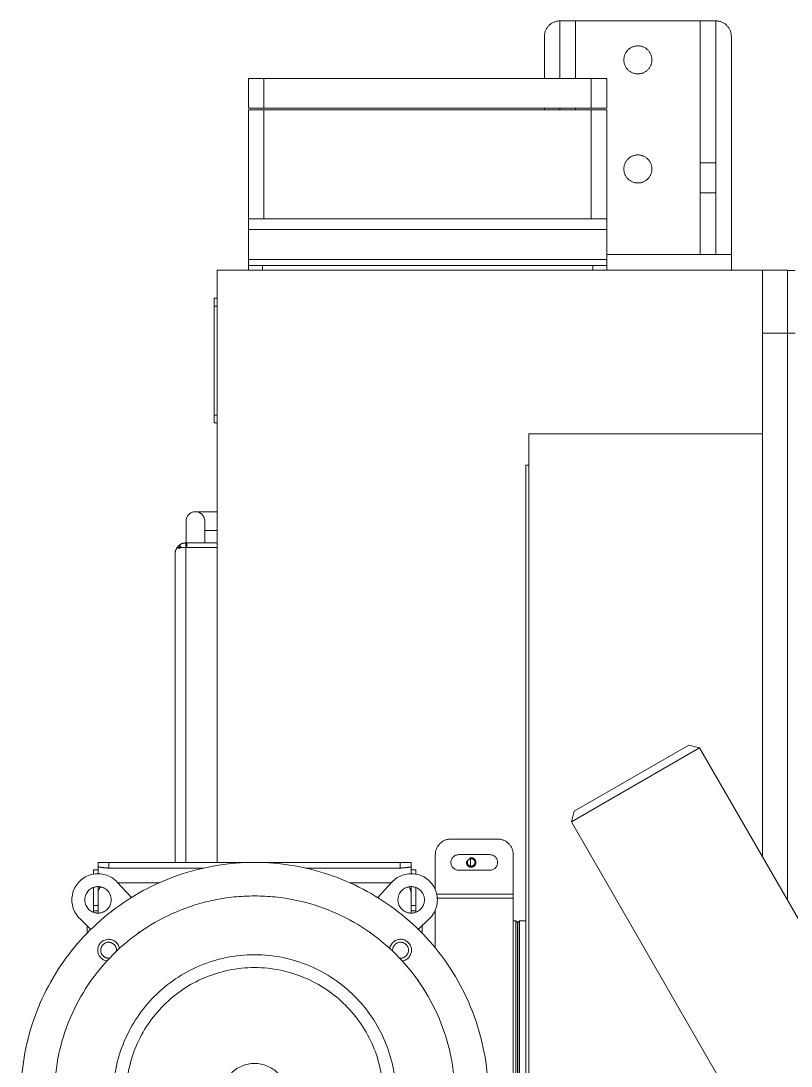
# Model space of a CAD drawing. Extents: x -681219 to -550379, y -242630 to -158199.
# Drawn here: x -590278 to -589784, y -208672 to -208002 of the extents above; entities that cross this region are included whole.
import ezdxf

# ---------------------------------------------------------------- set-up
doc = ezdxf.new("R2010")
doc.units = 0
doc.header["$LTSCALE"] = 1000
doc.linetypes.add('DASHED2', pattern=[9.525, 6.35, -3.175])
doc.layers.get('0').update_dxf_attribs({"linetype": 'CONTINUOUS'})
doc.layers.add('future', color=4, linetype='DASHED2', lineweight=0)

# ---------------------------------------------------------------- blocks, each defined once
blk = doc.blocks.new('CYPZ04001A0001XY_A_CYPZ1000_V_1')
at = {"color": 0, "linetype": 'ByBlock', "lineweight": -2}
for p, q in [((883.5, -800), (883.5, 800)), ((885.5, 780), (885.5, -780)), ((889.5, -487.5), (889.5, -262.5)), ((890.5, -263.5), (890.5, -486.5)), ((890.8, -486.5), (890.8, -263.5)), ((891.8, -262.5), (891.8, -487.5)), ((856.14, -551.01), (733.64, -338.83)), ((893.5, -502), (893.5, -375)), ((890.8, -421.58), (890.5, -421.58)), ((890.5, -431.58), (890.8, -431.58)), ((683.5, -441.99), (773.86, -598.51)), ((954.3, -448.79), (954.3, -449.44)), ((1164.7, -449.44), (1164.7, -448.79)), ((954.3, -449.44), (954.76, -449.44)), ((1164.24, -449.44), (1164.7, -449.44)), ((890.8, -470.25), (890.5, -470.25)), ((943.5, -494.52), (943.5, -470.1)), ((890.5, -480.25), (890.8, -480.25)), ((954.42, -482.05), (947.31, -488.93)), ((952, -479.61), (952, -484.39)), ((985.05, -479.74), (985.05, -480.2)), ((985.05, -480.2), (985.71, -480.2)), ((1133.29, -480.2), (1133.94, -480.2)), ((1133.94, -480.2), (1133.94, -479.74)), ((1171.69, -488.93), (1164.58, -482.05)), ((1167, -484.39), (1167, -479.61)), ((885.5, -487.5), (889.5, -487.5)), ((889.5, -487.5), (890.5, -486.5)), ((890.8, -486.5), (891.8, -487.5)), ((891.8, -487.5), (893.5, -487.5)), ((956, -494), (956, -493.05)), ((959, -494), (956, -494)), ((956, -494), (956, -497.37)), ((959, -505), (959, -492.5)), ((1160, -492.5), (1160, -505)), ((1163, -494), (1160, -494)), ((1163, -493.05), (1163, -494)), ((1163, -497.37), (1163, -494)), ((717.5, -864.66), (717.5, -500.88)), ((893.5, -504.6), (893.5, -502)), ((942.23, -502), (893.5, -502)), ((959, -497.37), (956, -497.37)), ((956, -497.37), (956, -508.95)), ((971.36, -512.38), (980.46, -502.49)), ((1138.54, -502.49), (1147.64, -512.38)), ((1160, -497.37), (1163, -497.37)), ((1163, -508.95), (1163, -497.37)), ((942.59, -504.6), (893.5, -504.6)), ((893.5, -530), (893.5, -504.6)), ((943.5, -530), (943.5, -507.48)), ((959, -508), (959, -505)), ((959, -509.5), (959, -508)), ((959, -508), (959.68, -508)), ((1160, -508), (1159.32, -508)), ((1160, -505), (1160, -508)), ((1160, -508), (1160, -509.5)), ((971.71, -512), (998.42, -512)), ((1120.58, -512), (1147.29, -512)), ((908.5, -520), (928.5, -520)), ((921, -527.41), (921, -522.59)), ((956, -517.53), (956, -520.25)), ((959, -520.25), (956, -520.25)), ((959, -522), (959, -517.8)), ((959, -525), (959, -522)), ((959, -522), (959.68, -522)), ((966, -521.42), (1026.91, -521.42)), ((966, -525), (966, -521.42)), ((1092.09, -521.42), (1153, -521.42)), ((1153, -521.42), (1153, -525)), ((1159.32, -522), (1160, -522)), ((1160, -517.8), (1160, -522)), ((1160, -520.25), (1163, -520.25)), ((1160, -522), (1160, -525)), ((1163, -520.25), (1163, -517.53)), ((733.5, -864.66), (733.5, -528.6)), ((959, -525), (966, -525)), ((1153, -525), (966, -525)), ((1083.5, -525), (1083.5, -905)), ((1103.7, -727), (1103.7, -525)), ((1110.5, -525), (1110.5, -723.2)), ((1160, -525), (1153, -525)), ((928.5, -530), (908.5, -530)), ((933.5, -540), (903.5, -540)), ((856.14, -551.01), (773.86, -598.51)), ((854.31, -557.84), (856.14, -551.01)), ((780.69, -600.34), (854.31, -557.84)), ((773.86, -598.51), (780.69, -600.34)), ((1083.5, -727), (1103.7, -727)), ((1102.95, -727), (1083.5, -727)), ((1102.95, -730), (1083.5, -730)), ((1091.5, -744), (1091.5, -730)), ((1102.95, -727), (1102.95, -730)), ((1102.95, -727), (1103.7, -727)), ((1102.95, -730), (1103.7, -730)), ((1103.5, -730), (1103.5, -744)), ((1103.7, -727), (1107.76, -727)), ((1106.53, -727), (1103.7, -727)), ((1103.7, -727), (1103.7, -730)), ((1107.76, -728.65), (1106.53, -727)), ((1106.78, -726.69), (1108.2, -728.3)), ((1107.58, -726.68), (1108.2, -726.68)), ((1108.2, -726.68), (1107.76, -727)), ((1107.76, -728.65), (1108.2, -728.3)), ((1108.35, -727), (1108.96, -727)), ((1109.34, -727), (1108.35, -727)), ((1108.35, -727), (1108.96, -727.51)), ((1108.96, -727), (1109.34, -727)), ((1083.5, -738), (1091.5, -738)), ((1097.5, -750), (1083.5, -750)), ((885.5, -780), (883.5, -780)), ((883.5, -800), (733.5, -800)), ((1083.5, -807), (1085.5, -807)), ((1085.5, -807), (1085.5, -812)), ((1085.5, -812), (1083.5, -812)), ((1085.5, -812), (1085.5, -882)), ((712.5, -864.55), (717.5, -864.55)), ((717.5, -905), (717.5, -864.66)), ((717.5, -864.66), (733.5, -864.66)), ((733.5, -905), (733.5, -864.66)), ((1083.5, -882), (1085.5, -882)), ((1085.5, -882), (1085.5, -887)), ((1085.5, -887), (1083.5, -887)), ((712.5, -904.9), (717.5, -904.9)), ((717.5, -905), (733.5, -905)), ((1083.5, -905), (733.5, -905)), ((753.5, -905), (753.5, -915)), ((833.5, -908), (833.5, -905)), ((842.5, -905), (842.5, -908)), ((1054.5, -908), (1054.5, -905)), ((1063.5, -905), (1063.5, -908)), ((833.5, -908), (833.5, -911.8)), ((842.5, -908), (833.5, -908)), ((833.5, -911.8), (833.5, -931.2)), ((833.5, -911.8), (1063.5, -911.8)), ((842.5, -908), (1054.5, -908)), ((1063.5, -908), (1054.5, -908)), ((1063.5, -908), (1063.5, -911.8)), ((1063.5, -911.8), (1063.5, -931.2)), ((833.5, -915), (753.5, -915)), ((753.5, -1055), (753.5, -915)), ((763.5, -954.7), (763.5, -915)), ((773.5, -954.7), (773.5, -915)), ((833.5, -931.2), (833.5, -938)), ((833.5, -931.2), (1063.5, -931.2)), ((1063.5, -931.2), (1063.5, -938)), ((833.5, -938), (1063.5, -938)), ((833.5, -1008), (833.5, -938)), ((843.5, -938), (843.5, -1008)), ((1053.5, -1008), (1053.5, -938)), ((1063.5, -938), (1063.5, -1008)), ((763.5, -954.7), (773.5, -954.7)), ((763.5, -974.01), (763.5, -954.7)), ((773.5, -954.7), (773.5, -974.01)), ((763.5, -1065), (763.5, -974.01)), ((773.5, -974.01), (763.5, -974.01)), ((773.5, -1065), (773.5, -974.01)), ((843.5, -1008), (833.5, -1008)), ((833.5, -1028), (833.5, -1009)), ((833.5, -1009), (843.5, -1009)), ((843.5, -1008), (1053.5, -1008)), ((843.5, -1028), (843.5, -1009)), ((843.5, -1009), (1053.5, -1009)), ((853.5, -1009), (853.5, -1008)), ((863.5, -1009), (863.5, -1008)), ((873.5, -1008), (873.5, -1009)), ((1063.5, -1008), (1053.5, -1008)), ((1053.5, -1028), (1053.5, -1009)), ((1053.5, -1009), (1063.5, -1009)), ((1063.5, -1028), (1063.5, -1009)), ((833.5, -1028), (843.5, -1028)), ((843.5, -1028), (1053.5, -1028)), ((853.5, -1065), (853.5, -1028)), ((863.5, -1065), (863.5, -1028)), ((873.5, -1028), (873.5, -1055)), ((1053.5, -1028), (1063.5, -1028)), ((763.5, -1065), (773.5, -1065)), ((853.5, -1065), (773.5, -1065)), ((853.5, -1065), (863.5, -1065))]:
    blk.add_line(p, q, dxfattribs=at)
for centre, radius in [((1059.5, -375), 128.5), ((1059.5, -375), 90.75), ((1059.5, -375), 82.51), ((1059.5, -375), 21), ((959, -501), 8.5), ((1160, -501), 8.5), ((920.5, -525), 2.46), ((813.5, -970), 9), ((813.5, -1040), 9)]:
    blk.add_circle(centre, radius, dxfattribs=at)
for centre, radius, start, end in [((1059.5, -375), 150, 136.16467, 0), ((890.8, -459.27), 1.78, 260.2695, 270), ((965.81, -468.69), 7, 98.89844, 351.10156), ((1153.19, -468.69), 7, 0, 81.10156), ((965.81, -468.69), 5.1, 82.65343, 0), ((965.81, -468.69), 5.1, 0, 7.34657), ((1153.19, -468.69), 7, 188.89844, 0), ((1153.19, -468.69), 5.1, 172.65343, 0), ((1153.19, -468.69), 5.1, 0, 97.34657), ((959, -501), 16.8, 134.08405, 317.3664), ((1160, -501), 16.8, 222.6336, 45.91595), ((966, -505), 7, 180, 218.54633), ((1153, -505), 7, 321.45367, 0), ((908.5, -525), 5, 90, 270), ((920.5, -525), 3, 345, 285), ((928.5, -525), 5, 270, 90), ((903.5, -530), 10, 180, 270), ((933.5, -530), 10, 270, 0), ((1103.7, -723.2), 6.8, 326.02552, 0), ((1103.7, -723.2), 6.8, 270, 306.71127), ((1108.5, -727.05), 0.468, 5.94449, 129.08092), ((1103.7, -723.2), 6.8, 311.46969, 320.72), ((1103.7, -723.2), 6.8, 320.72, 326.02552), ((1097.5, -744), 6, 180, 0), ((763.5, -1055), 10, 180, 270), ((863.5, -1055), 10, 270, 0)]:
    blk.add_arc(centre, radius, start, end, dxfattribs=at)
blk.add_ellipse((1103.7, -723.2), major_axis=(-6.8, 0), ratio=0.999474, start_param=2.548626, end_param=3.141593, dxfattribs=at)
for points in [[(959.68, -522), (959.96, -522), (960.32, -521.96), (960.98, -521.87), (961.22, -521.84), (961.71, -521.77), (961.98, -521.73), (962.53, -521.66), (962.82, -521.62), (963.42, -521.55), (963.73, -521.52), (964.36, -521.47), (964.68, -521.45), (965.33, -521.42), (965.67, -521.42), (966, -521.42)], [(1153, -521.42), (1153.67, -521.42), (1154.32, -521.45), (1155.26, -521.52), (1155.58, -521.55), (1156.17, -521.62), (1156.46, -521.66), (1157.01, -521.73), (1157.28, -521.77), (1157.78, -521.84), (1158.02, -521.87), (1158.45, -521.93), (1158.65, -521.96), (1159.02, -521.99), (1159.18, -522), (1159.32, -522)]]:
    blk.add_open_spline(points, degree=3, knots=[0, 0, 0, 0, 0.25, 0.25, 0.375, 0.375, 0.5, 0.5, 0.625, 0.625, 0.75, 0.75, 0.875, 0.875, 1, 1, 1, 1], dxfattribs=at)
blk.add_open_spline([(1108.01, -726.82), (1108.13, -726.87), (1108.24, -726.93), (1108.35, -727)], degree=3, dxfattribs=at)
blk.add_open_spline([(1108.01, -726.82), (1108.13, -726.87), (1108.24, -726.93), (1108.35, -727)], degree=3, dxfattribs=at)

msp = doc.modelspace()

# ---------------------------------------------------------------- block references
at = {"layer": 'future', "rotation": 180}
msp.add_blockref('CYPZ04001A0001XY_A_CYPZ1000_V_1', (-589068.721, -209066.6983), dxfattribs=at)

doc.saveas('drawing.dxf')
